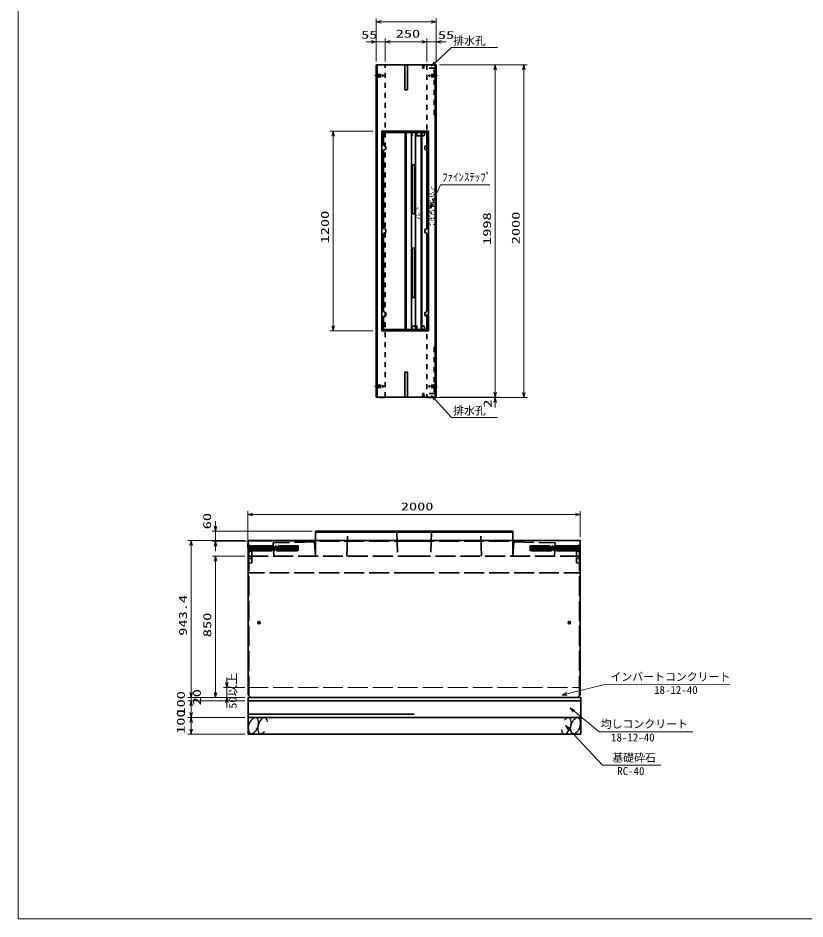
# Model space of a CAD drawing. Units: millimetres on the paper. Extents: x 0 to 1219, y 9 to 859.
# Drawn here: x 15 to 251.7, y 15 to 285.8 of the extents above; entities that cross this region are included whole.
import ezdxf
from ezdxf.enums import TextEntityAlignment as Align

# ---------------------------------------------------------------- set-up
doc = ezdxf.new("R2010")
doc.units = ezdxf.units.MM
for name, pattern in [('DASHED', [7.5, 6, -1.5]), ('USER2', [18.5, 12, -1.5, 3.5, -1.5]), ('USER3', [3, 1.5, -1.5])]:
    doc.linetypes.add(name, pattern=pattern)
for name, color, linetype, lineweight in [('D-BMK（構造物基準線）', 2, 'USER2', 18), ('D-STR-DIM（寸法）', 7, 'Continuous', 13), ('D-STR-HTXT(均しCON-旗)', 7, 'Continuous', 13), ('D-STR-HTXT(基礎砕石-旗)', 7, 'Continuous', 13), ('D-STR-HTXT（WS-旗）', 7, 'Continuous', 13), ('D-STR-HTXT（旗上げ）', 7, 'Continuous', 13), ('D-STR-STRF(グリ)', 7, 'Continuous', 25), ('D-STR（構造物）', 1, 'Continuous', 35)]:
    doc.layers.add(name, color=color, linetype=linetype, lineweight=lineweight)
doc.styles.add('ＭＳ ゴシック', font='')
doc.styles.get('ＭＳ ゴシック').set_extended_font_data('MS Gothic')

# ---------------------------------------------------------------- blocks, each defined once
blk = doc.blocks.new('_Open30')
at = {"color": 7, "linetype": 'Continuous', "lineweight": 13}
for p, q in [((-1, 0.2679), (0, 0)), ((0, 0), (-1, -0.2679)), ((0, 0), (-1, 0))]:
    blk.add_line(p, q, dxfattribs=at)

msp = doc.modelspace()

# ---------------------------------------------------------------- linework, layer by layer
at = {"layer": 'D-BMK（構造物基準線）'}
for p, q in [((122.273, 268.53), (125.122, 268.53)), ((141.197, 268.53), (138.348, 268.53)), ((122.273, 175.13), (125.122, 175.13)), ((141.197, 175.13), (138.348, 175.13))]:
    msp.add_line(p, q, dxfattribs=at)
at = {"layer": 'D-STR-DIM（寸法）', "color": 2}
for p, q in [((15.017, 858.584), (15.017, 15.001)), ((15.017, 15.001), (1218.635, 15.001))]:
    msp.add_line(p, q, dxfattribs=at)
at = {"layer": 'D-STR-DIM（寸法）'}
for p, q in [((122.735, 279.677), (122.735, 285.727)), ((124.235, 284.727), (139.235, 284.727)), ((140.735, 279.707), (140.735, 285.727)), ((122.735, 272.78), (122.735, 279.677)), ((125.485, 272.832), (125.485, 279.677)), ((125.485, 272.78), (125.485, 279.677)), ((137.985, 272.78), (137.985, 279.677)), ((137.985, 272.817), (137.985, 279.677)), ((140.735, 272.75), (140.735, 279.677)), ((121.235, 278.677), (119.735, 278.677)), ((122.735, 278.677), (125.485, 278.677)), ((126.985, 278.677), (128.485, 278.677)), ((126.985, 278.677), (136.485, 278.677)), ((136.485, 278.677), (134.985, 278.677)), ((137.985, 278.677), (140.735, 278.677)), ((142.235, 278.677), (143.735, 278.677)), ((141.735, 271.78), (159.523, 271.78)), ((158.086, 271.78), (168.163, 271.78)), ((158.523, 173.38), (158.523, 270.28)), ((167.163, 173.28), (167.163, 270.28)), ((121.735, 251.83), (108.771, 251.83)), ((109.771, 193.33), (109.771, 250.33)), ((121.735, 191.83), (108.771, 191.83)), ((158.523, 173.38), (158.523, 174.88)), ((140.485, 171.78), (159.523, 171.78)), ((141.735, 171.88), (159.523, 171.88)), ((141.735, 171.88), (159.523, 171.88)), ((157.086, 171.78), (168.163, 171.78)), ((158.523, 171.88), (158.523, 171.78)), ((158.523, 170.28), (158.523, 168.78)), ((84.156, 129.005), (84.156, 137.551)), ((85.656, 136.551), (182.556, 136.551)), ((184.056, 129.76), (184.056, 137.551)), ((74.385, 133.084), (74.385, 134.584)), ((103.481, 131.584), (73.385, 131.584)), ((74.385, 131.584), (74.385, 128.584)), ((83.256, 128.76), (66.058, 128.76)), ((103.481, 128.584), (73.385, 128.584)), ((67.058, 127.26), (67.058, 83.094)), ((74.385, 127.084), (74.385, 125.584)), ((83.256, 124.084), (73.385, 124.084)), ((74.385, 122.584), (74.385, 83.094)), ((77.817, 86.094), (77.817, 87.594)), ((67.058, 83.094), (67.058, 84.594)), ((83.256, 84.594), (76.817, 84.594)), ((77.817, 84.594), (77.817, 81.594)), ((83.256, 81.594), (66.058, 81.594)), ((83.256, 81.594), (66.058, 81.594)), ((67.058, 81.594), (67.058, 80.594)), ((83.256, 81.594), (73.385, 81.594)), ((83.256, 81.594), (76.817, 81.594)), ((83.256, 80.594), (66.058, 80.594)), ((83.256, 80.594), (66.058, 80.594)), ((67.058, 79.094), (67.058, 77.594)), ((67.058, 79.094), (67.058, 77.094)), ((77.817, 80.094), (77.817, 78.594)), ((83.256, 75.594), (66.058, 75.594)), ((83.256, 75.594), (66.058, 75.594)), ((67.058, 74.094), (67.058, 72.094)), ((83.256, 70.594), (66.058, 70.594))]:
    msp.add_line(p, q, dxfattribs=at)
at = {"layer": 'D-STR-DIM（寸法）', "color": 1, "linetype": 'DASHED'}
msp.add_line((84.256, 84.594), (184.056, 84.594), dxfattribs=at)
at = {"layer": 'D-STR-HTXT(均しCON-旗)'}
msp.add_lwpolyline([(218.013, 71.284), (189.805, 71.284), (182.246, 77.497)], dxfattribs=at)
at = {"layer": 'D-STR-HTXT(基礎砕石-旗)'}
msp.add_lwpolyline([(208.328, 61.204), (190.757, 61.204), (180.666, 72.07)], dxfattribs=at)
at = {"layer": 'D-STR-HTXT（WS-旗）'}
for points in [[(159.189, 276.927), (145.4, 276.927), (140.442, 272.338)], [(159.189, 165.732), (145.4, 165.732), (140.353, 171.264)]]:
    msp.add_lwpolyline(points, dxfattribs=at)
at = {"layer": 'D-STR-HTXT（旗上げ）'}
for points in [[(156.907, 235.739), (142.078, 235.739), (139.578, 229.989)], [(229.089, 85.565), (191.456, 85.517), (180.093, 82.653)]]:
    msp.add_lwpolyline(points, dxfattribs=at)
at = {"layer": 'D-STR-STRF(グリ)'}
for centre, major_axis in [((85.831, 73.117), (0.79, 2.421)), ((182.681, 73.07), (-0.79, -2.421))]:
    msp.add_ellipse(centre, major_axis=major_axis, ratio=0.5139, dxfattribs=at)
for centre, start_param, end_param in [((88.572, 73.117), 5.3575563, 10.3750652), ((179.94, 73.07), 2.2159636, 7.2334726)]:
    msp.add_ellipse(centre, major_axis=(0.79, 2.421), ratio=0.5139, start_param=start_param, end_param=end_param, dxfattribs=at)
at = {"layer": 'D-STR（構造物）'}
for p, q in [((122.735, 171.88), (122.735, 271.78)), ((140.735, 271.78), (122.735, 271.78)), ((122.985, 171.88), (122.985, 271.78)), ((131.36, 271.78), (131.36, 264.28)), ((132.11, 271.78), (132.11, 264.28)), ((140.485, 271.78), (140.485, 171.88)), ((140.735, 271.78), (140.735, 171.88)), ((132.11, 264.28), (131.36, 264.28)), ((131.49, 251.455), (131.49, 192.205)), ((131.74, 251.455), (131.74, 192.205)), ((133.36, 251.455), (133.36, 192.205)), ((134.61, 251.455), (134.61, 192.205)), ((136.229, 251.455), (136.229, 192.205)), ((136.479, 251.455), (136.479, 192.205)), ((124.985, 246.083), (124.985, 222.58)), ((137.985, 222.58), (137.985, 246.083)), ((138.503, 233.828), (138.556, 233.775)), ((138.556, 233.775), (138.609, 233.828)), ((138.617, 234.683), (138.689, 234.664)), ((138.983, 232.956), (138.909, 232.969)), ((139.242, 234.858), (139.3, 234.907)), ((139.3, 234.907), (139.348, 234.849)), ((139.322, 232.885), (139.347, 232.955)), ((139.801, 233.42), (139.729, 233.4)), ((139.782, 233.492), (139.801, 233.42)), ((139.818, 234.352), (139.893, 234.352)), ((140.165, 233.967), (140.218, 234.02)), ((140.218, 234.02), (140.271, 233.967)), ((135.522, 230.348), (135.596, 230.354)), ((135.831, 230.855), (135.85, 230.927)), ((136.303, 231.438), (136.25, 231.491)), ((136.279, 230.731), (136.344, 230.768)), ((136.303, 231.438), (136.356, 231.491)), ((138.766, 232.283), (138.705, 232.24)), ((138.766, 232.283), (138.809, 232.222)), ((138.877, 230.87), (138.952, 230.87)), ((138.896, 231.04), (138.883, 231.114)), ((139.121, 230.348), (139.048, 230.329)), ((139.2, 232.106), (139.261, 232.149)), ((139.309, 231.679), (139.234, 231.686)), ((139.261, 232.149), (139.304, 232.088)), ((139.283, 230.311), (139.344, 230.268)), ((139.344, 230.268), (139.301, 230.206)), ((139.53, 232.209), (139.598, 232.241)), ((139.652, 231.263), (139.604, 231.32)), ((139.763, 231.205), (139.702, 231.162)), ((139.806, 231.144), (139.763, 231.205)), ((139.919, 232.582), (139.932, 232.656)), ((139.932, 232.656), (140.006, 232.643)), ((139.964, 230.355), (140.038, 230.368)), ((140.055, 231.153), (139.981, 231.166)), ((140.038, 230.368), (140.051, 230.294)), ((140.042, 231.079), (140.055, 231.153)), ((140.046, 231.531), (140.083, 231.596)), ((140.083, 231.596), (140.148, 231.558)), ((140.113, 232.782), (140.175, 232.825)), ((140.175, 232.825), (140.218, 232.764)), ((134.893, 228.395), (134.84, 228.448)), ((135.043, 229.733), (135.05, 229.808)), ((135.261, 228.697), (135.293, 228.764)), ((136.297, 229.641), (136.329, 229.573)), ((138.726, 229.151), (138.689, 229.086)), ((138.717, 227.742), (138.774, 227.79)), ((138.774, 227.79), (138.726, 227.847)), ((138.89, 229.532), (138.963, 229.552)), ((138.963, 229.552), (138.943, 229.624)), ((139.149, 228.795), (139.136, 228.721)), ((139.283, 227.557), (139.211, 227.576)), ((139.264, 227.484), (139.283, 227.557)), ((139.404, 228.985), (139.342, 228.942)), ((139.404, 228.985), (139.447, 228.923)), ((139.844, 227.997), (139.906, 228.04)), ((139.906, 228.04), (139.949, 227.979)), ((140.094, 229.3), (140.02, 229.287)), ((140.107, 229.226), (140.094, 229.3)), ((140.197, 227.988), (140.184, 227.914)), ((140.336, 229.13), (140.275, 229.173)), ((140.293, 229.068), (140.336, 229.13)), ((134.9, 226.569), (134.874, 226.498)), ((135.119, 225.923), (135.151, 225.855)), ((135.354, 227.033), (135.334, 227.106)), ((135.538, 226.946), (135.473, 226.908)), ((135.538, 226.946), (135.575, 226.881)), ((135.642, 225.498), (135.699, 225.546)), ((135.662, 226.477), (135.715, 226.53)), ((135.699, 225.546), (135.748, 225.489)), ((136.278, 225.985), (136.298, 226.057)), ((138.729, 227.327), (138.655, 227.334)), ((138.937, 225.502), (138.869, 225.533)), ((138.878, 226.281), (138.953, 226.281)), ((139.045, 225.144), (139.119, 225.138)), ((139.119, 225.138), (139.113, 225.063)), ((139.263, 227.183), (139.191, 227.164)), ((139.283, 227.111), (139.263, 227.183)), ((139.39, 225.673), (139.317, 225.692)), ((139.39, 225.673), (139.37, 225.6)), ((139.449, 226.826), (139.507, 226.874)), ((139.507, 226.874), (139.459, 226.931)), ((139.613, 224.99), (139.556, 224.942)), ((139.565, 225.047), (139.613, 224.99)), ((139.974, 225.671), (139.98, 225.745)), ((140.17, 225.518), (140.122, 225.575)), ((140.203, 226.791), (140.196, 226.717)), ((140.302, 224.833), (140.309, 224.907)), ((138.674, 224.124), (138.727, 224.071)), ((138.975, 223.649), (139.043, 223.618)), ((139.043, 223.618), (139.012, 223.55)), ((140.08, 223.787), (140.087, 223.861)), ((140.219, 223.586), (140.276, 223.634)), ((140.276, 223.634), (140.228, 223.691)), ((124.985, 221.08), (124.985, 197.578)), ((137.985, 197.578), (137.985, 221.08)), ((137.985, 192.205), (137.985, 196.078)), ((137.388, 192.205), (137.985, 192.205)), ((131.36, 171.88), (131.36, 179.38)), ((132.11, 179.38), (131.36, 179.38)), ((132.11, 171.88), (132.11, 179.38)), ((140.735, 171.88), (122.735, 171.88)), ((123.985, 171.78), (123.885, 171.88)), ((125.485, 171.78), (123.985, 171.78)), ((125.485, 171.78), (125.585, 171.88)), ((137.985, 171.78), (137.885, 171.88)), ((137.985, 171.78), (139.485, 171.78)), ((139.485, 171.78), (139.585, 171.88)), ((104.481, 131.584), (104.481, 128.76)), ((134.156, 131.584), (104.481, 131.584)), ((104.481, 131.335), (134.156, 131.335)), ((134.156, 131.307), (104.481, 131.307)), ((134.156, 131.584), (163.831, 131.584)), ((163.831, 131.335), (134.156, 131.335)), ((134.156, 131.307), (163.831, 131.307)), ((163.831, 131.584), (163.831, 128.76)), ((84.156, 128.005), (84.256, 128.105)), ((84.156, 126.505), (84.156, 128.005)), ((84.256, 82.344), (84.256, 128.76)), ((84.256, 128.76), (134.156, 128.76)), ((184.056, 128.76), (134.156, 128.76)), ((184.056, 82.344), (184.056, 128.76)), ((84.256, 126.405), (84.156, 126.505)), ((87.056, 104.084), (87.956, 104.084)), ((87.506, 104.534), (87.506, 103.634)), ((181.256, 104.084), (180.356, 104.084)), ((180.806, 104.534), (180.806, 103.634)), ((85.006, 81.594), (84.256, 82.344)), ((184.256, 81.594), (84.256, 81.594)), ((84.256, 81.594), (84.256, 80.594)), ((134.156, 81.594), (85.006, 81.594)), ((134.156, 81.594), (183.306, 81.594)), ((183.306, 81.594), (184.056, 82.344)), ((184.256, 81.594), (184.256, 80.594)), ((84.256, 80.594), (184.256, 80.594)), ((84.256, 80.594), (184.256, 80.594)), ((84.256, 80.594), (84.256, 75.594)), ((184.256, 80.594), (184.256, 75.594)), ((84.256, 76.599), (134.156, 76.599)), ((84.256, 75.594), (184.256, 75.594)), ((84.256, 75.594), (84.256, 70.594)), ((84.256, 75.594), (184.256, 75.594)), ((184.256, 75.594), (184.256, 70.594)), ((84.256, 70.594), (184.256, 70.594))]:
    msp.add_line(p, q, dxfattribs=at)
at = {"layer": 'D-STR（構造物）', "linetype": 'USER3'}
for p, q in [((125.485, 171.88), (125.485, 271.78)), ((137.087, 270.73), (137.16, 271.78)), ((137.985, 271.78), (137.985, 171.88)), ((122.735, 268.88), (124.735, 268.88)), ((122.735, 268.18), (124.735, 268.18)), ((124.735, 268.18), (124.735, 268.88)), ((140.735, 268.88), (138.735, 268.88)), ((138.735, 268.18), (138.735, 268.88)), ((140.735, 268.18), (138.735, 268.18)), ((140.16, 256.78), (140.16, 270.73)), ((140.16, 256.78), (140.735, 256.78)), ((134.905, 250.455), (135.154, 251.455)), ((135.154, 192.205), (134.905, 193.205)), ((140.16, 186.88), (140.16, 172.93)), ((140.16, 186.88), (140.735, 186.88)), ((122.735, 175.48), (124.735, 175.48)), ((122.735, 174.78), (124.735, 174.78)), ((124.735, 175.48), (124.735, 174.78)), ((138.735, 175.48), (138.735, 174.78)), ((140.735, 175.48), (138.735, 175.48)), ((140.735, 174.78), (138.735, 174.78)), ((137.087, 172.93), (137.16, 171.88))]:
    msp.add_line(p, q, dxfattribs=at)
at = {"layer": 'D-STR（構造物）', "linetype": 'DASHED'}
for p, q in [((113.931, 124.084), (114.181, 131.307)), ((128.931, 131.307), (129.181, 124.084)), ((139.381, 131.307), (139.131, 124.084)), ((154.381, 124.084), (154.131, 131.307)), ((85.306, 127.16), (84.256, 127.413)), ((104.206, 128.335), (91.756, 128.085)), ((91.756, 128.085), (91.991, 124.084)), ((104.206, 128.335), (104.456, 124.084)), ((104.481, 128.76), (104.481, 124.084)), ((134.156, 128.584), (104.481, 128.584)), ((134.156, 128.584), (163.831, 128.584)), ((163.831, 128.76), (163.831, 124.084)), ((164.106, 128.335), (163.856, 124.084)), ((164.106, 128.335), (176.556, 128.085)), ((176.556, 128.085), (176.321, 124.084)), ((183.006, 127.16), (184.056, 127.413)), ((84.255, 126.91), (84.934, 127.249)), ((85.755, 127.16), (84.255, 126.41)), ((87.755, 127.16), (84.255, 125.41)), ((84.255, 127.16), (87.255, 125.66)), ((86.755, 127.16), (84.255, 125.91)), ((84.255, 126.66), (86.255, 125.66)), ((84.255, 126.16), (85.255, 125.66)), ((84.256, 125.333), (85.306, 125.66)), ((84.406, 125.584), (84.406, 82.194)), ((85.207, 127.183), (88.255, 125.66)), ((85.305, 125.66), (99.256, 125.66)), ((99.256, 127.16), (85.306, 127.16)), ((85.306, 125.66), (85.306, 122.102)), ((85.755, 125.66), (88.755, 127.16)), ((89.255, 125.66), (86.255, 127.16)), ((86.755, 125.66), (89.755, 127.16)), ((90.255, 125.66), (87.255, 127.16)), ((87.755, 125.66), (90.755, 127.16)), ((91.255, 125.66), (88.255, 127.16)), ((91.755, 127.16), (88.755, 125.66)), ((89.255, 127.16), (92.255, 125.66)), ((92.755, 127.16), (89.755, 125.66)), ((90.255, 127.16), (93.255, 125.66)), ((93.755, 127.16), (90.755, 125.66)), ((91.255, 127.16), (94.255, 125.66)), ((91.755, 125.66), (94.755, 127.16)), ((95.255, 125.66), (92.255, 127.16)), ((92.755, 125.66), (95.755, 127.16)), ((96.255, 125.66), (93.255, 127.16)), ((93.755, 125.66), (96.755, 127.16)), ((97.255, 125.66), (94.255, 127.16)), ((97.755, 127.16), (94.755, 125.66)), ((95.255, 127.16), (98.255, 125.66)), ((95.755, 125.66), (98.755, 127.16)), ((96.255, 127.16), (99.256, 125.659)), ((99.256, 126.91), (96.755, 125.66)), ((99.256, 126.159), (97.255, 127.16)), ((99.256, 126.41), (97.755, 125.66)), ((98.255, 127.16), (99.256, 126.659)), ((98.755, 125.66), (99.256, 125.91)), ((99.256, 125.66), (99.256, 127.16)), ((170.057, 127.16), (169.056, 126.659)), ((172.057, 127.16), (169.056, 125.659)), ((169.056, 127.16), (183.006, 127.16)), ((169.056, 125.66), (169.056, 127.16)), ((169.056, 126.159), (171.057, 127.16)), ((169.056, 126.91), (171.557, 125.66)), ((169.056, 126.41), (170.557, 125.66)), ((169.557, 125.66), (169.056, 125.91)), ((183.007, 125.66), (169.056, 125.66)), ((172.557, 125.66), (169.557, 127.16)), ((173.057, 127.16), (170.057, 125.66)), ((170.557, 127.16), (173.557, 125.66)), ((171.057, 125.66), (174.057, 127.16)), ((174.557, 125.66), (171.557, 127.16)), ((172.057, 125.66), (175.057, 127.16)), ((175.557, 125.66), (172.557, 127.16)), ((173.057, 125.66), (176.057, 127.16)), ((176.557, 125.66), (173.557, 127.16)), ((177.057, 127.16), (174.057, 125.66)), ((174.557, 127.16), (177.557, 125.66)), ((178.057, 127.16), (175.057, 125.66)), ((175.557, 127.16), (178.557, 125.66)), ((179.057, 127.16), (176.057, 125.66)), ((176.557, 127.16), (179.557, 125.66)), ((177.057, 125.66), (180.057, 127.16)), ((180.557, 125.66), (177.557, 127.16)), ((178.057, 125.66), (181.057, 127.16)), ((181.557, 125.66), (178.557, 127.16)), ((179.057, 125.66), (182.057, 127.16)), ((182.557, 125.66), (179.557, 127.16)), ((183.104, 127.183), (180.057, 125.66)), ((180.557, 127.16), (184.057, 125.41)), ((184.057, 127.16), (181.057, 125.66)), ((181.557, 127.16), (184.057, 125.91)), ((184.057, 126.66), (182.057, 125.66)), ((182.557, 127.16), (184.057, 126.41)), ((183.006, 125.66), (183.006, 122.102)), ((184.056, 125.333), (183.006, 125.66)), ((184.057, 126.16), (183.057, 125.66)), ((184.057, 126.91), (183.378, 127.249)), ((183.906, 125.584), (183.906, 82.194)), ((84.256, 124.084), (134.106, 124.084)), ((84.256, 123.567), (85.306, 123.298)), ((85.306, 122.102), (84.256, 121.833)), ((184.056, 124.084), (134.206, 124.084)), ((184.056, 123.567), (183.006, 123.298)), ((183.006, 122.102), (184.056, 121.833)), ((134.106, 119.084), (84.256, 119.084)), ((134.206, 119.084), (184.056, 119.084))]:
    msp.add_line(p, q, dxfattribs=at)
at = {"layer": 'D-STR（構造物）', "linetype": 'USER3'}
for points in [[(140.16, 270.73), (136.721, 270.73), (136.64, 271.78)], [(136.399, 250.455), (133.668, 250.455), (133.4, 251.457)], [(133.4, 192.204), (133.668, 193.205), (136.399, 193.205)], [(140.16, 172.93), (136.721, 172.93), (136.64, 171.88)]]:
    msp.add_lwpolyline(points, dxfattribs=at)
at = {"layer": 'D-STR（構造物）'}
for points in [[(138.485, 191.83), (138.485, 251.83), (124.485, 251.83), (124.485, 191.83)], [(136.358, 251.455), (136.399, 250.455), (137.137, 250.455), (137.388, 251.455)], [(133.61, 226.955), (134.36, 226.955), (134.36, 241.705), (133.61, 241.705)], [(134.36, 201.855), (134.36, 216.605), (133.61, 216.605), (133.61, 201.855)], [(136.399, 193.205), (136.358, 192.205), (137.388, 192.205), (137.137, 193.205)]]:
    msp.add_lwpolyline(points, close=True, dxfattribs=at)
for points in [[(136.358, 251.455), (124.985, 251.455), (124.985, 247.583)], [(137.985, 247.583), (137.985, 251.455), (137.388, 251.455)], [(124.985, 247.583), (125.614, 247.22), (125.614, 246.446), (124.985, 246.083)], [(137.985, 247.583), (137.356, 247.22), (137.356, 246.446), (137.985, 246.083)], [(124.985, 222.58), (125.614, 222.217), (125.614, 221.444)], [(124.985, 222.58), (125.614, 222.217), (125.614, 221.444), (124.985, 221.08)], [(137.985, 222.58), (137.356, 222.217), (137.356, 221.444), (137.985, 221.08)], [(124.985, 196.078), (125.614, 196.441), (125.614, 197.215), (124.985, 197.578)], [(124.985, 196.078), (124.985, 192.205), (136.358, 192.205)], [(137.985, 197.578), (137.356, 197.215), (137.356, 196.441), (137.985, 196.078)]]:
    msp.add_lwpolyline(points, dxfattribs=at)
for centre, radius in [((87.506, 104.084), 0.35), ((87.506, 104.084), 0.3), ((180.806, 104.084), 0.35), ((180.806, 104.084), 0.3)]:
    msp.add_circle(centre, radius, dxfattribs=at)

# ---------------------------------------------------------------- block references
at = {"layer": 'D-STR-DIM（寸法）', "xscale": 1.5, "yscale": 1.5}
for p, rotation in [((122.735, 284.727), 180), ((125.485, 278.677), 180), ((125.485, 278.677), 180), ((140.735, 278.677), 180), ((158.523, 271.78), 90), ((167.163, 271.78), 90), ((109.771, 251.83), 90), ((109.771, 191.83), 270), ((158.523, 171.88), 270), ((158.523, 171.88), 270), ((158.523, 171.78), 90), ((167.163, 171.78), 270), ((84.156, 136.551), 180), ((74.385, 131.584), 270), ((67.058, 128.76), 90), ((74.385, 128.584), 90), ((74.385, 124.084), 90), ((77.817, 84.594), 270), ((67.058, 81.594), 270), ((67.058, 81.594), 270), ((74.385, 81.594), 270), ((77.817, 81.594), 90), ((67.058, 80.594), 90), ((67.058, 80.594), 90), ((67.058, 75.594), 270), ((67.058, 75.594), 90), ((67.058, 70.594), 270)]:
    msp.add_blockref('_Open30', p, dxfattribs=dict(at, rotation=rotation))
for p in [(140.735, 284.727), (122.735, 278.677), (137.985, 278.677), (137.985, 278.677), (184.056, 136.551)]:
    msp.add_blockref('_Open30', p, dxfattribs=at)
at = {"layer": 'D-STR-HTXT(均しCON-旗)', "xscale": 1.5, "yscale": 1.5, "rotation": 140.57786}
msp.add_blockref('_Open30', (181.087, 78.45), dxfattribs=at)
at = {"layer": 'D-STR-HTXT(基礎砕石-旗)', "xscale": 1.5, "yscale": 1.5, "rotation": 132.88015}
msp.add_blockref('_Open30', (179.646, 73.169), dxfattribs=at)
at = {"layer": 'D-STR-HTXT（WS-旗）', "xscale": 1.5, "yscale": 1.5}
for p, rotation in [((139.342, 271.319), 222.78711), ((139.342, 172.372), 132.37661)]:
    msp.add_blockref('_Open30', p, dxfattribs=dict(at, rotation=rotation))
at = {"layer": 'D-STR-HTXT（旗上げ）', "xscale": 1.5, "yscale": 1.5}
for p, rotation in [((138.98, 228.613), 246.50838), ((178.638, 82.286), 194.1476)]:
    msp.add_blockref('_Open30', p, dxfattribs=dict(at, rotation=rotation))

# ---------------------------------------------------------------- texts
at = {"layer": 'D-STR-DIM（寸法）', "style": 'ＭＳ ゴシック', "width": 1.5}
for s, p in [('55', (118.216, 278.895)), ('250', (128.61, 279.215)), ('55', (141.3, 278.801)), ('2000', (130.147, 137.088))]:
    msp.add_text(s, height=2.405, dxfattribs=at).set_placement(p, align=Align.BOTTOM_LEFT)
at = {"layer": 'D-STR-DIM（寸法）', "style": 'ＭＳ ゴシック'}
for s, width, p in [('1200', 1.5, (109.234, 218.08)), ('1998', 1.5, (157.986, 217.622)), ('2000', 1.5, (166.626, 217.822)), ('2', 1.5, (158.161, 168.692)), ('60', 1.5, (73.805, 132.156)), ('943.4', 1.5, (66.521, 100.142)), ('850', 1.5, (73.848, 99.714)), ('50以上', 1.1, (81.493, 78.238)), ('100', 1.5, (65.912, 76.147)), ('20', 1.5, (70.73, 79.206)), ('100', 1.5, (65.859, 70.644))]:
    msp.add_text(s, height=2.405, rotation=90, dxfattribs=dict(at, width=width)).set_placement(p, align=Align.BOTTOM_LEFT)
at = {"layer": 'D-STR-HTXT(均しCON-旗)', "style": 'ＭＳ ゴシック'}
for s, p in [('均しコンクリート', (190.252, 71.694)), ('18-12-40', (193.386, 67.633))]:
    msp.add_text(s, height=2.405, dxfattribs=at).set_placement(p, align=Align.BOTTOM_LEFT)
at = {"layer": 'D-STR-HTXT(基礎砕石-旗)', "style": 'ＭＳ ゴシック'}
for s, p in [('基礎砕石', (193.74, 61.539)), ('RC-40', (195.228, 57.553))]:
    msp.add_text(s, height=2.405, dxfattribs=at).set_placement(p, align=Align.BOTTOM_LEFT)
at = {"layer": 'D-STR-HTXT（WS-旗）', "style": 'ＭＳ ゴシック'}
for p in [(145.881, 277.079), (145.881, 165.884)]:
    msp.add_text('排水孔', height=2.405, dxfattribs=at).set_placement(p, align=Align.BOTTOM_LEFT)
at = {"layer": 'D-STR-HTXT（旗上げ）', "style": 'ＭＳ ゴシック'}
for s, p in [('ﾌｧｲﾝｽﾃｯﾌﾟ', (142.557, 236.063)), ('インバートコンクリート', (193.186, 85.861)), ('18-12-40', (206.328, 81.914))]:
    msp.add_text(s, height=2.405, dxfattribs=at).set_placement(p, align=Align.BOTTOM_LEFT)

doc.saveas('drawing.dxf')
